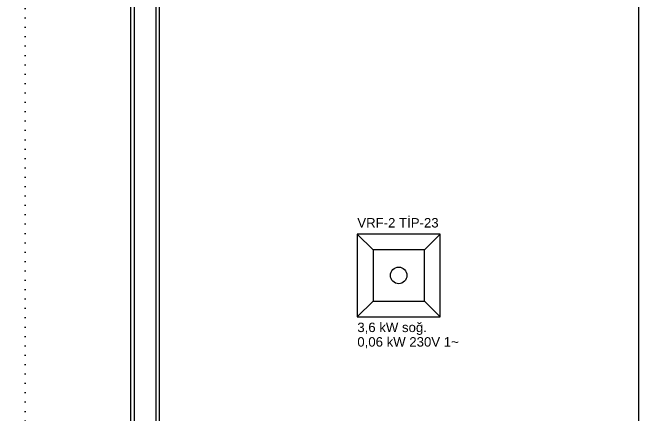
# Model space of a CAD drawing. Header units: inches. Extents: x 21 to 32698, y 13 to 3712.
# Drawn here: x 15987.9 to 16419.2, y 2122.1 to 2399.5 of the extents above; entities that cross this region are included whole.
import ezdxf

# ---------------------------------------------------------------- set-up
doc = ezdxf.new("R2010")
doc.units = ezdxf.units.IN
doc.header["$MEASUREMENT"] = 0
doc.linetypes.add('DOT', pattern=[6.35, 0, -6.35])
for name, color, linetype in [('MEK-ELK-ETIKET', 7, 'Continuous'), ('MEK-ELK-GUC', 6, 'Continuous'), ('MEK-ELK-VRF-IC', 4, 'Continuous')]:
    doc.layers.add(name, color=color, linetype=linetype)
for name, color, linetype, lineweight in [('Z_MİM_-KM-BEAM-RAY', 8, 'DOT', 25), ('Z_MİM_-KM-WALL', 8, 'Continuous', 25), ('Z_MİM_-KM-WALL-PLASTER', 8, 'Continuous', 25)]:
    doc.layers.add(name, color=color, linetype=linetype, lineweight=lineweight)
doc.styles.add('MEK_ELK', font='arial.ttf')

# ---------------------------------------------------------------- blocks, each defined once
blk = doc.blocks.new('-KM_Kiriş İzi-2K')
at = {"layer": 'Z_MİM_-KM-BEAM-RAY'}
blk.add_line((665, 1575), (665, 905), dxfattribs=at)
blk = doc.blocks.new('MEK_VRF_KASET_570')
for p, q in [((-28.5, 28.5), (-17.67, 17.67)), ((28.5, 28.5), (17.67, 17.67)), ((-28.5, -28.5), (-17.67, -17.67)), ((28.5, -28.5), (17.67, -17.67))]:
    blk.add_line(p, q)
for points in [[(-28.5, -28.5), (28.5, -28.5), (28.5, 28.5), (-28.5, 28.5)], [(-17.67, -17.67), (17.67, -17.67), (17.67, 17.67), (-17.67, 17.67)]]:
    blk.add_lwpolyline(points, close=True)
blk.add_circle((0, 0), 5.7)

msp = doc.modelspace()

# ---------------------------------------------------------------- linework, layer by layer
at = {"layer": 'Z_MİM_-KM-WALL'}
for p, q in [((16071.71, 2557.08), (16071.71, 1877.08)), ((16086.71, 2557.08), (16086.71, 1877.08))]:
    msp.add_line(p, q, dxfattribs=at)
at = {"layer": 'Z_MİM_-KM-WALL-PLASTER'}
for points in [[(15724.21, 2559.58), (15934.21, 2559.58), (15934.21, 2554.58), (16069.21, 2554.58), (16069.21, 1879.58), (15999.21, 1879.58), (15999.21, 1889.58), (15844.21, 1889.58), (15844.21, 1879.58), (15724.21, 1879.58)], [(16089.21, 2559.58), (16419.21, 2559.58), (16419.21, 1879.58), (16089.21, 1879.58)]]:
    msp.add_lwpolyline(points, close=True, dxfattribs=at)

# ---------------------------------------------------------------- block references
at = {"layer": 'MEK-ELK-VRF-IC'}
msp.add_blockref('MEK_VRF_KASET_570', (16254, 2218.5), dxfattribs=at)
at = {"layer": 'Z_MİM_-KM-BEAM-RAY'}
msp.add_blockref('-KM_Kiriş İzi-2K', (15331.71, 982.08), dxfattribs=at)

# ---------------------------------------------------------------- texts
at = {"layer": 'MEK-ELK-ETIKET', "style": 'MEK_ELK'}
for s, p in [('VRF-2 TİP-23', (16225.5, 2251.5)), ('3,6 kW soğ.', (16225.5, 2179.5))]:
    msp.add_text(s, height=6.5, dxfattribs=at).set_placement(p)
at = {"layer": 'MEK-ELK-GUC', "style": 'MEK_ELK'}
msp.add_text('0,06 kW 230V 1~', height=6.5, dxfattribs=at).set_placement((16225.5, 2169.5))

doc.saveas('drawing.dxf')
